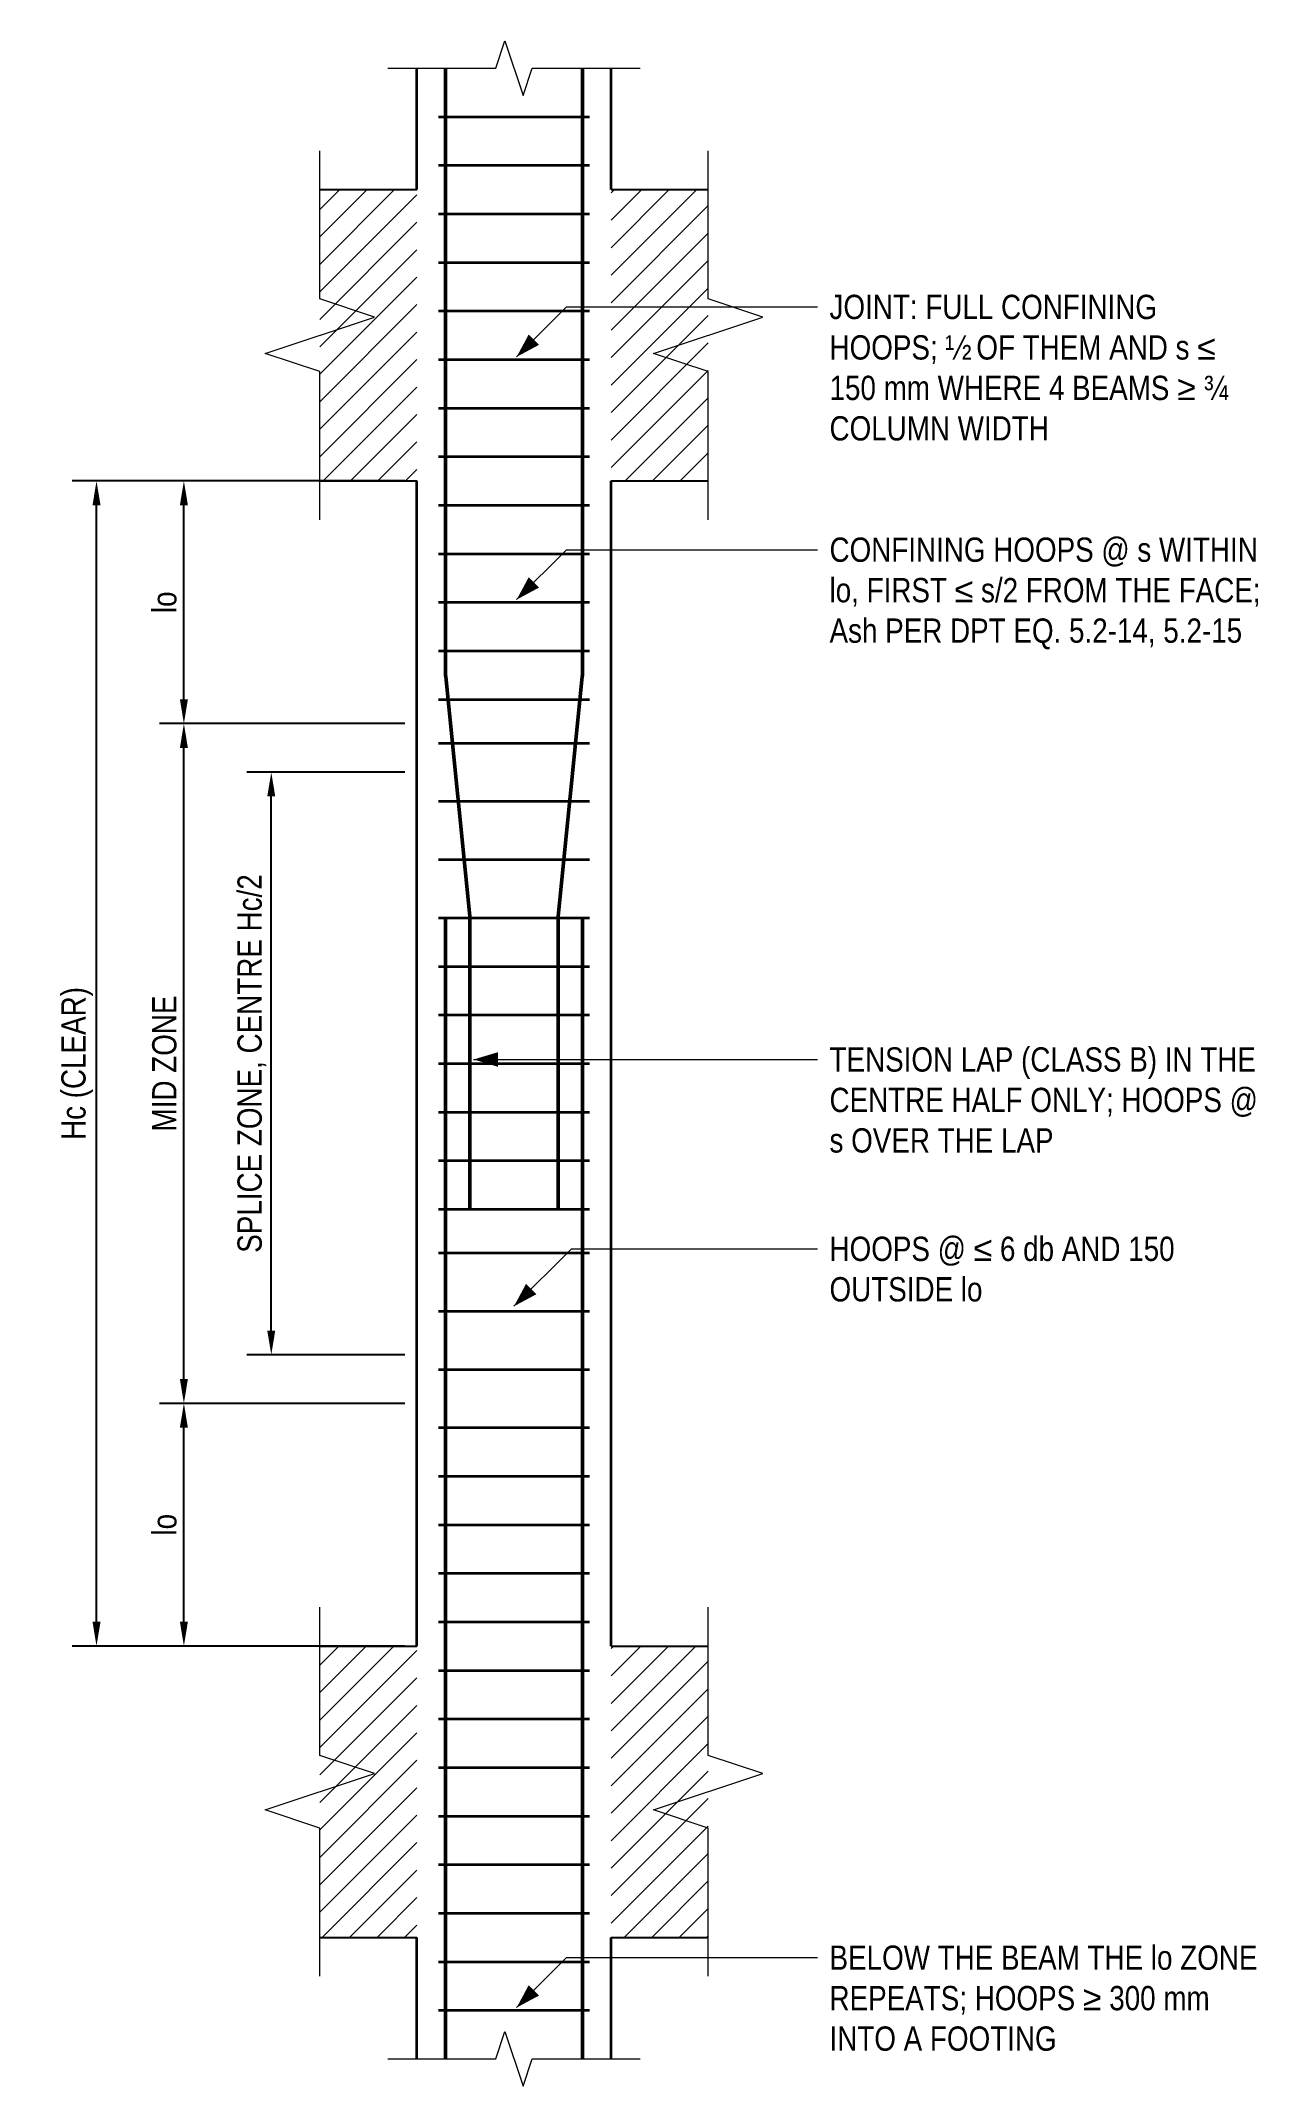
# Model space of a CAD drawing. Header units: millimetres. Extents: x 15225 to 17733, y -906 to 3306.
import ezdxf

# ---------------------------------------------------------------- set-up
doc = ezdxf.new("R2010")
doc.units = ezdxf.units.MM
doc.header["$LTSCALE"] = 3.75
for name, color, linetype, lineweight in [('S-ANNO', 3, 'Continuous', 18), ('S-BREAK', 8, 'Continuous', 18), ('S-CONC', 4, 'Continuous', 35), ('S-CONC-VIS', 5, 'Continuous', 25), ('S-DIMS', 2, 'Continuous', 18), ('S-HATCH', 9, 'Continuous', 13), ('S-REBR', 1, 'Continuous', 50), ('S-REBR-SEC', 30, 'Continuous', 35), ('S-TEXT', 7, 'Continuous', 18)]:
    doc.layers.add(name, color=color, linetype=linetype, lineweight=lineweight)
doc.styles.add('AN', font='ARIALN_0.TTF')
doc.dimstyles.new('EIT-25', dxfattribs={"dimscale": 25, "dimtxt": 2, "dimasz": 2, "dimexe": 2, "dimexo": 1, "dimgap": 0.6, "dimtad": 1, "dimdec": 0, "dimtxsty": 'AN', "dimcen": 2.5, "dimclrd": 2, "dimclre": 8, "dimclrt": 7, "dimazin": 3, "dimtfac": 1, "dimtmove": 1, "dimatfit": 3, "dimlwd": -1, "dimlwe": -1, "dimarcsym": 0})

msp = doc.modelspace()

# ---------------------------------------------------------------- hatches: boundary and pattern name
at = {"layer": 'S-HATCH'}
h = msp.add_hatch(dxfattribs=at)
h.set_pattern_fill('ANSI31', color=256, scale=12.5984)
h.paths.add_polyline_path([(15800, 2400), (16000, 2400), (16000, 3000), (15800, 3000)])
h = msp.add_hatch(dxfattribs=at)
h.set_pattern_fill('ANSI31', color=256, scale=12.5984)
h.paths.add_polyline_path([(16400, 2400), (16600, 2400), (16600, 3000), (16400, 3000)])
h = msp.add_hatch(dxfattribs=at)
h.set_pattern_fill('ANSI31', color=256, scale=12.5984)
h.paths.add_polyline_path([(15800, -600), (16000, -600), (16000, 0), (15800, 0)])
h = msp.add_hatch(dxfattribs=at)
h.set_pattern_fill('ANSI31', color=256, scale=12.5984)
h.paths.add_polyline_path([(16400, -600), (16600, -600), (16600, 0), (16400, 0)])

# ---------------------------------------------------------------- linework, layer by layer
at = {"layer": 'S-ANNO', "flags": 128}
for points in [[(16205.5, 2655.5), (16308.3, 2758.3), (16750, 2758.3), (16825, 2758.3)], [(16205.5, 2155.5), (16308.3, 2258.3), (16750, 2258.3), (16825, 2258.3)], [(16116.8, 1208.3), (16750, 1208.3), (16825, 1208.3)], [(16200, 700), (16318.3, 818.3), (16750, 818.3), (16825, 818.3)], [(16205.5, -744.5), (16308.3, -641.7), (16750, -641.7), (16825, -641.7)]]:
    msp.add_lwpolyline(points, dxfattribs=at)
at = {"layer": 'S-ANNO'}
for points in [[(16205.5, 2655.5), (16251.4, 2680.2), (16230.2, 2701.4)], [(16205.5, 2155.5), (16251.4, 2180.2), (16230.2, 2201.4)], [(16116.8, 1208.3), (16166.8, 1193.3), (16166.8, 1223.3)], [(16200, 700), (16246, 724.7), (16224.7, 746)], [(16205.5, -744.5), (16251.4, -719.8), (16230.2, -698.6)]]:
    msp.add_solid(points, dxfattribs=at)
at = {"layer": 'S-BREAK', "flags": 128}
for points in [[(15940, 3250), (16162.5, 3250), (16181.2, 3306.2), (16218.8, 3193.8), (16237.5, 3250), (16460, 3250)], [(15800, 2320), (15800, 2625), (15687.5, 2662.5), (15912.5, 2737.5), (15800, 2775), (15800, 3080)], [(16600, 2320), (16600, 2625), (16487.5, 2662.5), (16712.5, 2737.5), (16600, 2775), (16600, 3080)], [(15800, -680), (15800, -375), (15687.5, -337.5), (15912.5, -262.5), (15800, -225), (15800, 80)], [(16600, -680), (16600, -375), (16487.5, -337.5), (16712.5, -262.5), (16600, -225), (16600, 80)], [(15940, -850), (16162.5, -850), (16181.2, -793.8), (16218.8, -906.2), (16237.5, -850), (16460, -850)]]:
    msp.add_lwpolyline(points, dxfattribs=at)
at = {"layer": 'S-CONC'}
for p, q in [((16000, 3000), (16000, 3250)), ((16400, 3000), (16400, 3250)), ((16000, 0), (16000, 2400)), ((16400, 0), (16400, 2400)), ((16000, -850), (16000, -600)), ((16400, -850), (16400, -600))]:
    msp.add_line(p, q, dxfattribs=at)
at = {"layer": 'S-CONC-VIS'}
for p, q in [((15800, 3000), (16000, 3000)), ((16400, 3000), (16600, 3000)), ((15800, 2400), (16000, 2400)), ((16400, 2400), (16600, 2400)), ((15800, 0), (16000, 0)), ((16400, 0), (16600, 0)), ((15800, -600), (16000, -600)), ((16400, -600), (16600, -600))]:
    msp.add_line(p, q, dxfattribs=at)
at = {"layer": 'S-REBR', "flags": 128}
for points in [[(16109, 900), (16109, 1496.5, 0.024922), (16108.7, 1503.5), (16059.3, 1996.5, -0.024922), (16059, 2003.5), (16059, 3250)], [(16291, 900), (16291, 1496.5, -0.024922), (16291.3, 1503.5), (16340.7, 1996.5, 0.024922), (16341, 2003.5), (16341, 3250)]]:
    msp.add_lwpolyline(points, format="xyb", dxfattribs=at)
for points in [[(16059, -850), (16059, 1500)], [(16341, -850), (16341, 1500)]]:
    msp.add_lwpolyline(points, dxfattribs=at)
at = {"layer": 'S-REBR-SEC'}
for p, q in [((16044.5, 3150), (16355.5, 3150)), ((16044.5, 3050), (16355.5, 3050)), ((16044.5, 2950), (16355.5, 2950)), ((16044.5, 2850), (16355.5, 2850)), ((16044.5, 2750), (16355.5, 2750)), ((16044.5, 2650), (16355.5, 2650)), ((16044.5, 2550), (16355.5, 2550)), ((16044.5, 2450), (16355.5, 2450)), ((16044.5, 2350), (16355.5, 2350)), ((16044.5, 2250), (16355.5, 2250)), ((16044.5, 2150), (16355.5, 2150)), ((16044.5, 2050), (16355.5, 2050)), ((16044.5, 1950), (16355.5, 1950)), ((16044.5, 1860), (16355.5, 1860)), ((16044.5, 1740), (16355.5, 1740)), ((16044.5, 1620), (16355.5, 1620)), ((16044.5, 1500), (16355.5, 1500)), ((16044.5, 1400), (16355.5, 1400)), ((16044.5, 1300), (16355.5, 1300)), ((16044.5, 1200), (16355.5, 1200)), ((16044.5, 1100), (16355.5, 1100)), ((16044.5, 1000), (16355.5, 1000)), ((16044.5, 900), (16355.5, 900)), ((16044.5, 810), (16355.5, 810)), ((16044.5, 690), (16355.5, 690)), ((16044.5, 570), (16355.5, 570)), ((16044.5, 450), (16355.5, 450)), ((16044.5, 350), (16355.5, 350)), ((16044.5, 250), (16355.5, 250)), ((16044.5, 150), (16355.5, 150)), ((16044.5, 50), (16355.5, 50)), ((16044.5, -50), (16355.5, -50)), ((16044.5, -150), (16355.5, -150)), ((16044.5, -250), (16355.5, -250)), ((16044.5, -350), (16355.5, -350)), ((16044.5, -450), (16355.5, -450)), ((16044.5, -550), (16355.5, -550)), ((16044.5, -650), (16355.5, -650)), ((16044.5, -750), (16355.5, -750))]:
    msp.add_line(p, q, dxfattribs=at)

# ---------------------------------------------------------------- texts
at = {"layer": 'S-TEXT', "char_height": 50, "attachment_point": 1, "style": 'AN'}
for s, insert, width in [('JOINT: FULL CONFINING\\PHOOPS; ½ OF THEM AND s ≤\\P150 mm WHERE 4 BEAMS ≥ ¾\\PCOLUMN WIDTH', (16850, 2783.3), 863.406), ('CONFINING HOOPS @ s WITHIN\\Plo, FIRST ≤ s/2 FROM THE FACE;\\PAsh PER DPT EQ. 5.2-14, 5.2-15', (16850, 2283.3), 936.121), ('TENSION LAP (CLASS B) IN THE\\PCENTRE HALF ONLY; HOOPS @\\Ps OVER THE LAP', (16850, 1233.3), 930.197), ('HOOPS @ ≤ 6 db AND 150\\POUTSIDE lo', (16850, 843.3), 751.851), ('BELOW THE BEAM THE lo ZONE\\PREPEATS; HOOPS ≥ 300 mm\\PINTO A FOOTING', (16850, -616.7), 929.346)]:
    msp.add_mtext(s, dxfattribs=dict(at, insert=insert, width=width))

# ---------------------------------------------------------------- dimensions: what is measured, and where the dimension line sits
at = {"layer": 'S-DIMS'}
for base, p1, p2, text in [((15340, 0), (16000, 0), (16000, 2400), 'Hc (CLEAR)'), ((15520, 1900), (16000, 1900), (16000, 2400), 'lo'), ((15520, 500), (16000, 500), (16000, 1900), 'MID ZONE'), ((15700, 600), (16000, 600), (16000, 1800), 'SPLICE ZONE, CENTRE Hc/2'), ((15520, 0), (16000, 0), (16000, 500), 'lo')]:
    msp.add_linear_dim(base=base, p1=p1, p2=p2, angle=90, text=text, dimstyle='EIT-25', dxfattribs=at).render()

doc.saveas('drawing.dxf')
